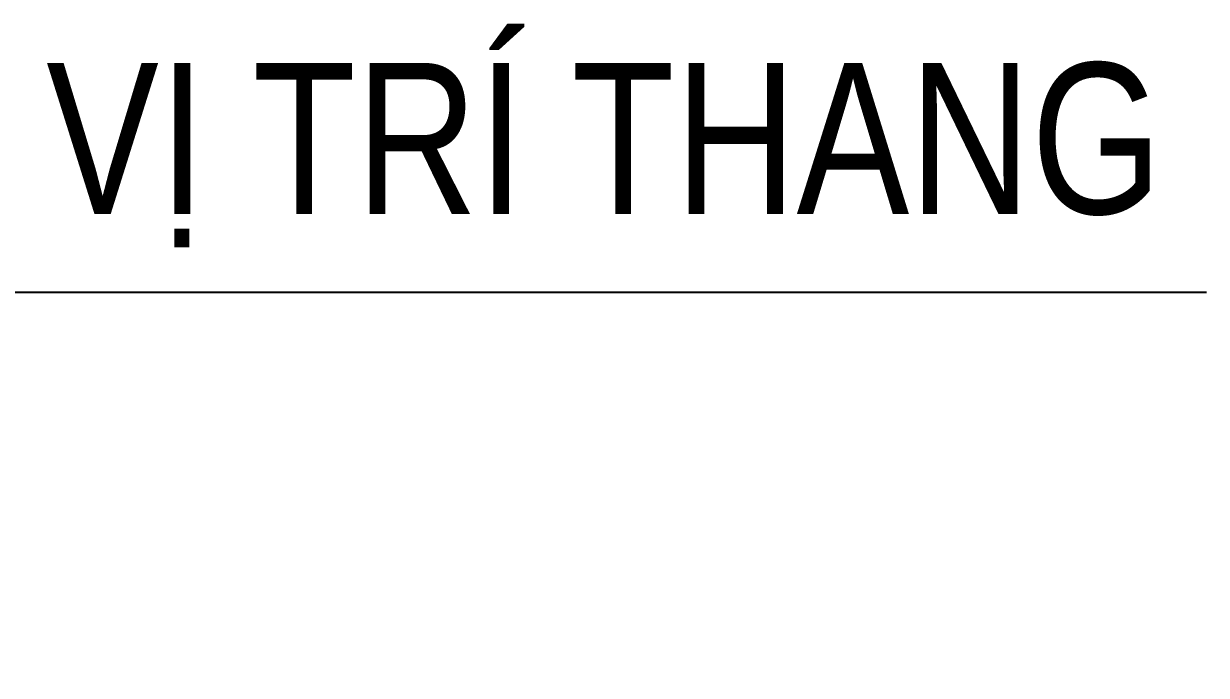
# Model space of a CAD drawing. Header units: millimetres. Extents: x 379264 to 1158416, y -283062 to 356890.
# Drawn here: x 936474 to 937452, y -27987 to -27447 of the extents above; entities that cross this region are included whole.
import ezdxf

# ---------------------------------------------------------------- set-up
doc = ezdxf.new("R2010")
doc.units = ezdxf.units.MM
doc.linetypes.add('CENTER', pattern=[2, 1.25, -0.25, 0.25, -0.25])
for name, color, linetype in [('01PM. TEXT A', 3, 'Continuous'), ('12PM. GRID', 8, 'CENTER'), ('BLOCK A - CHI TIET THANG 1$0$Dim 100', 1, 'Continuous')]:
    doc.layers.add(name, color=color, linetype=linetype)
doc.styles.add('[PMDC2013]STYLE', font='arial.ttf', dxfattribs={"width": 0.8})
doc.dimstyles.new('BLOCK A - CHI TIET THANG 1$0$Dim 50 (A1-A2)', dxfattribs={"dimscale": 50, "dimtxt": 2.5, "dimasz": 0.7, "dimexe": 1, "dimexo": 1, "dimgap": 1, "dimtad": 1, "dimdec": 0, "dimzin": 12, "dimdsep": 46, "dimtxsty": '[PMDC2013]STYLE', "dimblk": 'ARCHTICK', "dimcen": 0, "dimdle": 1, "dimclrd": 2, "dimclre": 2, "dimclrt": 4, "dimadec": 0, "dimazin": 0, "dimtfac": 1, "dimtdec": 0, "dimtix": 1, "dimtmove": 2, "dimatfit": 3, "dimldrblk": 'ARCHTICK', "dimfxl": 1, "dimtolj": 1, "dimtzin": 0, "dimarcsym": 0})

# ---------------------------------------------------------------- blocks, each defined once
blk = doc.blocks.new('_ArchTick')
at = {"color": 0, "linetype": 'ByBlock', "const_width": 0.15}
blk.add_lwpolyline([(-0.5, -0.5), (0.5, 0.5)], dxfattribs=at)
blk = doc.blocks.new('A$C0F1F2E69')
at = {"layer": '01PM. TEXT A', "style": '[PMDC2013]STYLE', "width": 0.8}
blk.add_text('VỊ TRÍ THANG', height=125, dxfattribs=at).set_placement((4339.1, 690.16))
at = {"layer": 'BLOCK A - CHI TIET THANG 1$0$Dim 100'}
blk.add_leader([(3489.09, 308.07), (3697.39, 625.32), (5298.91, 625.32)], dimstyle='BLOCK A - CHI TIET THANG 1$0$Dim 50 (A1-A2)', override={"dimasz": 1, "dimtad": 0}, dxfattribs=at)

msp = doc.modelspace()

# ---------------------------------------------------------------- block references
at = {"layer": '12PM. GRID'}
msp.add_blockref('A$C0F1F2E69', (932153.35, -28294.96), dxfattribs=at)

doc.saveas('drawing.dxf')
